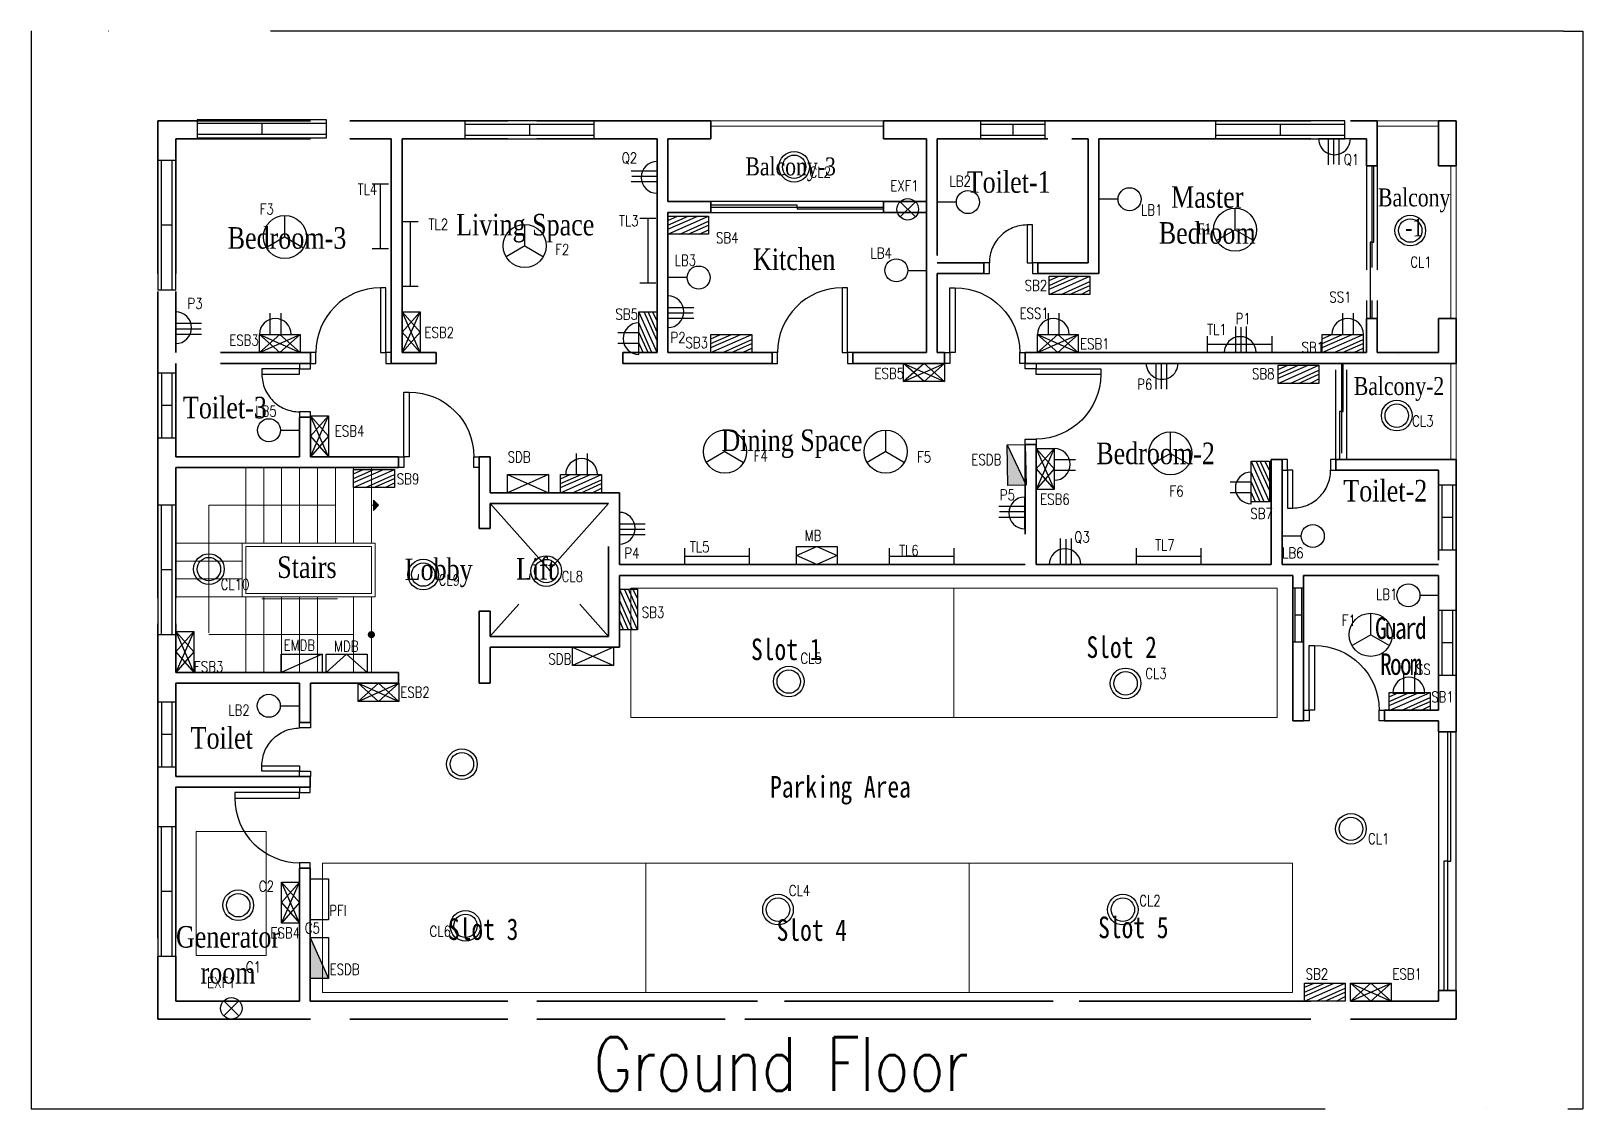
# Model space of a CAD drawing. Header units: inches. Extents: x 4849 to 14405, y -37970 to -930.
# Drawn here: x 5494 to 6358, y -35874 to -35274 of the extents above; entities that cross this region are included whole.
import ezdxf

# ---------------------------------------------------------------- set-up
doc = ezdxf.new("R2010")
doc.units = ezdxf.units.IN
doc.header["$LTSCALE"] = 10
doc.header["$MEASUREMENT"] = 0
doc.linetypes.add('ACAD_ISO04W100', pattern=[30, 24, -3, 0, -3])
doc.linetypes.add('DASHED', pattern=[0.75, 0.5, -0.25])
for name, color, linetype, lineweight in [('Balcony (Mine)', 6, 'Continuous', 13), ('Generator', 74, 'Continuous', 9), ('Parking Slot (Mine)', 5, 'Continuous', 9), ('RAIL (Mine)', 1, 'Continuous', 13), ('Stair (Mine)', 8, 'Continuous', 13), ('Text (Mine)', 5, 'Continuous', 9), ('text for fittings', 74, 'Continuous', 9), ('VOID (Mine)', 8, 'Continuous', 9), ('Wall (Mine)', 7, 'Continuous', 35)]:
    doc.layers.add(name, color=color, linetype=linetype, lineweight=lineweight)
for name, color, linetype in [('Doors (Mine)', 1, 'Continuous'), ('Sliding Door (Mine)', 4, 'Continuous'), ('Switchboard & Socket (Mine)', 4, 'Continuous'), ('Windows (Mine)', 4, 'Continuous')]:
    doc.layers.add(name, color=color, linetype=linetype)
doc.layers.add('Fan (Mine)', color=2, linetype='Continuous', plot=False)
doc.layers.add('Light (Mine)', color=3, linetype='Continuous', plot=False)
doc.layers.add('Site (Mine)', color=7, linetype='ACAD_ISO04W100', lineweight=30, true_color=0x004961)
doc.styles.get("Standard").update_dxf_attribs({"font": 'simplex.shx', "width": 0.8, "height": 3})

# ---------------------------------------------------------------- blocks, each defined once
blk = doc.blocks.new('Window Big')
at = {"layer": 'Windows (Mine)'}
for p, q in [((0, 10), (-72, 10)), ((-72, 10), (-72, 0)), ((0, 0), (0, 10)), ((0, 8), (-72, 8)), ((-72, 2), (0, 2)), ((-72, 0), (0, 0)), ((-36, 8), (-36, 2))]:
    blk.add_line(p, q, dxfattribs=at)
blk = doc.blocks.new('Window Small')
at = {"layer": 'Windows (Mine)', "linetype": 'DASHED', "ltscale": 10}
for p, q in [((36, 0), (0, 0)), ((0, 0), (0, -10)), ((36, -10), (36, 0)), ((36, -2), (0, -2)), ((0, -8), (36, -8)), ((18, -2), (18, -8)), ((0, -10), (36, -10))]:
    blk.add_line(p, q, dxfattribs=at)
blk = doc.blocks.new('Door Single')
at = {"layer": 'Doors (Mine)'}
for points in [[(-6, 6), (-3, 6), (-3, 42), (-6, 42)], [(-45, 0), (-42, 0), (-42, 6), (-45, 6)], [(-3, 0), (0, 0), (0, 6), (-3, 6)]]:
    blk.add_lwpolyline(points, close=True, dxfattribs=at)
blk.add_arc((-6, 6), 36, 90, 180, dxfattribs=at)
blk = doc.blocks.new('Door Single Small')
at = {"layer": 'Doors (Mine)', "linetype": 'DASHED', "ltscale": 10}
for points in [[(-6, 6), (-3, 6), (-3, 27), (-6, 27)], [(-30, 0), (-27, 0), (-27, 6), (-30, 6)], [(-3, 0), (0, 0), (0, 6), (-3, 6)]]:
    blk.add_lwpolyline(points, close=True, dxfattribs=at)
blk.add_arc((-6, 6), 21, 90, 180, dxfattribs=at)
blk = doc.blocks.new('inner_window')
at = {"layer": 'Windows (Mine)', "ltscale": 10}
for p, q in [((15, 1), (-15, 1)), ((-15, 1), (-15, -5)), ((15, 0), (-15, 0)), ((0, 0), (0, -4)), ((15, 1), (15, -5)), ((-15, -4), (15, -4)), ((-15, -5), (15, -5))]:
    blk.add_line(p, q, dxfattribs=at)
blk = doc.blocks.new('Switchboard')
at = {"layer": 'Switchboard & Socket (Mine)', "linetype": 'Continuous'}
for p, q in [((0, -10.09), (22.73, 0)), ((0, -5.05), (11.36, 0)), ((0, -7.26), (16.63, 0)), ((0, -2.38), (5.35, 0)), ((6.62, -10.09), (22.73, -2.84)), ((11.36, -10.09), (22.73, -5.05)), ((17.6, -10.09), (22.73, -7.56))]:
    blk.add_line(p, q, dxfattribs=at)
blk.add_lwpolyline([(0, 0), (22.73, 0), (22.73, -10.09), (0, -10.09)], close=True, dxfattribs=at)
blk = doc.blocks.new('Light Bulb')
at = {"layer": 'Light (Mine)'}
blk.add_line((10.67, 0), (0, 0), dxfattribs=at)
at = {"layer": 'Light (Mine)', "linetype": 'Continuous'}
blk.add_circle((17.07, 0), 6.4, dxfattribs=at)
blk = doc.blocks.new('Ceiling Fan')
at = {"layer": 'Fan (Mine)', "linetype": 'Continuous', "ltscale": 10}
for q in [(0, 12), (-10.39, -6), (10.39, -6)]:
    blk.add_line((0, 0), q, dxfattribs=at)
blk.add_circle((0, 0), 12, dxfattribs=at)
blk.add_circle((0, 0), 12, dxfattribs=at)
blk = doc.blocks.new('Emergency Switchboard')
at = {"layer": 'Switchboard & Socket (Mine)', "ltscale": 10}
for p, q in [((-11.36, -5.05), (11.36, 5.05)), ((-11.36, 5.05), (11.36, -5.05)), ((0, 5.05), (-11.36, -5.05)), ((0, -5.05), (-11.36, 5.05)), ((0, 5.05), (11.36, -5.05)), ((0, -5.05), (11.36, 5.05))]:
    blk.add_line(p, q, dxfattribs=at)
at = {"layer": 'Switchboard & Socket (Mine)', "linetype": 'Continuous'}
blk.add_lwpolyline([(-11.36, 5.05), (11.36, 5.05), (11.36, -5.05), (-11.36, -5.05)], close=True, dxfattribs=at)
blk = doc.blocks.new('Tube Light')
at = {"layer": 'Light (Mine)'}
for p, q in [((0, 4.54), (0, -4.54)), ((36, 0), (0, 0)), ((36, 4.54), (36, -4.54))]:
    blk.add_line(p, q, dxfattribs=at)
blk = doc.blocks.new('Ceiling Light')
at = {"layer": 'Light (Mine)'}
for radius in [8.53, 6.52]:
    blk.add_circle((0, 0), radius, dxfattribs=at)
blk = doc.blocks.new('3-Pin Socket')
at = {"layer": 'Switchboard & Socket (Mine)', "ltscale": 10}
blk.add_line((0, 9.41), (0, -8.28), dxfattribs=at)
at = {"layer": 'Switchboard & Socket (Mine)', "linetype": 'Continuous'}
for p, q in [((0, 3.02), (14.44, 3.02)), ((0, 0), (14.11, 0)), ((0, -2.98), (14.44, -2.98))]:
    blk.add_line(p, q, dxfattribs=at)
blk.add_arc((0, 0.57), 8.85, 270, 90, dxfattribs=at)
blk = doc.blocks.new('2-Pin Socket')
at = {"layer": 'Switchboard & Socket (Mine)', "linetype": 'Continuous'}
for p, q in [((-2.76, 0), (-2.76, 11.8)), ((3.24, 0), (3.24, 11.8))]:
    blk.add_line(p, q, dxfattribs=at)
at = {"layer": 'Switchboard & Socket (Mine)', "ltscale": 10}
blk.add_line((-8.85, 0), (8.85, 0), dxfattribs=at)
at = {"layer": 'Switchboard & Socket (Mine)', "linetype": 'Continuous'}
blk.add_arc((0, 0), 8.85, 0, 180, dxfattribs=at)
blk = doc.blocks.new('Emergency Sub Distribution Board')
at = {"layer": 'Switchboard & Socket (Mine)', "ltscale": 10}
blk.add_hatch(color=256, dxfattribs=at).paths.add_polyline_path([(22.73, -10.09), (22.73, 0), (0, -10.09)])
blk.add_line((0, -10.09), (22.73, 0), dxfattribs=at)
at = {"layer": 'Switchboard & Socket (Mine)', "linetype": 'Continuous'}
blk.add_lwpolyline([(0, 0), (22.73, 0), (22.73, -10.09), (0, -10.09)], close=True, dxfattribs=at)
blk = doc.blocks.new('Sub Distribution Board')
at = {"layer": 'Switchboard & Socket (Mine)', "linetype": 'Continuous'}
for p, q in [((0, 0), (22.73, -10.09)), ((22.73, 0), (0, -10.09))]:
    blk.add_line(p, q, dxfattribs=at)
blk.add_lwpolyline([(0, 0), (22.73, 0), (22.73, -10.09), (0, -10.09)], close=True, dxfattribs=at)
blk = doc.blocks.new('Exhaust Fan')
at = {"layer": 'Fan (Mine)', "linetype": 'Continuous', "ltscale": 10}
for p, q in [((-4.24, 4.24), (4.24, -4.24)), ((-4.24, -4.24), (4.24, 4.24))]:
    blk.add_line(p, q, dxfattribs=at)
blk.add_circle((0, 0), 6, dxfattribs=at)
blk = doc.blocks.new('Emergency Main Distribution Board')
at = {"layer": 'Switchboard & Socket (Mine)', "linetype": 'Continuous'}
for p, q in [((-5.05, -11.36), (-5.05, 11.36)), ((-5.05, 11.36), (5.05, 11.36)), ((5.05, 11.36), (5.05, -11.36)), ((5.05, -11.36), (-5.05, -11.36))]:
    blk.add_line(p, q, dxfattribs=at)
at = {"layer": 'Switchboard & Socket (Mine)', "ltscale": 10}
blk.add_line((5.05, -11.36), (-5.05, 11.36), dxfattribs=at)
blk = doc.blocks.new('Main Distribution Board')
at = {"layer": 'Switchboard & Socket (Mine)', "ltscale": 10}
for p, q in [((5.68, 5.05), (-5.68, -5.05)), ((17.05, -5.05), (5.68, 5.05))]:
    blk.add_line(p, q, dxfattribs=at)
at = {"layer": 'Switchboard & Socket (Mine)', "linetype": 'Continuous'}
blk.add_lwpolyline([(-5.68, 5.05), (17.05, 5.05), (17.05, -5.05), (-5.68, -5.05)], close=True, dxfattribs=at)
blk = doc.blocks.new('Meter Board')
at = {"layer": 'Switchboard & Socket (Mine)', "linetype": 'Continuous'}
for p, q in [((0, -5.05), (11.36, 0)), ((11.36, 0), (22.73, -5.05)), ((11.36, -10.09), (0, -5.05)), ((22.73, -5.05), (11.36, -10.09))]:
    blk.add_line(p, q, dxfattribs=at)
blk.add_lwpolyline([(0, 0), (22.73, 0), (22.73, -10.09), (0, -10.09)], close=True, dxfattribs=at)

msp = doc.modelspace()

# ---------------------------------------------------------------- hatches: boundary and pattern name
at = {"layer": 'Stair (Mine)', "ltscale": 10}
h = msp.add_hatch(color=256, dxfattribs=at)
h.paths.add_polyline_path([(5684.96, -35534.88), (5684.96, -35537.71), (5687.79, -35537.71)])
h.paths.add_polyline_path([(5684.96, -35540.54), (5687.79, -35537.71), (5684.96, -35537.71)])

# ---------------------------------------------------------------- linework, layer by layer
at = {"layer": 'Balcony (Mine)', "ltscale": 10}
for p, q in [((5872.79, -35323.69), (5968.79, -35323.69)), ((5872.79, -35326.69), (5872.79, -35323.69)), ((5968.79, -35326.69), (5872.79, -35326.69)), ((5968.79, -35323.69), (5968.79, -35326.69))]:
    msp.add_line(p, q, dxfattribs=at)
at = {"layer": 'Balcony (Mine)'}
for p, q in [((6277.79, -35323.69), (6243.79, -35323.69)), ((6277.79, -35326.69), (6243.79, -35326.69)), ((6284.79, -35433.69), (6284.79, -35348.69)), ((6287.79, -35433.69), (6287.79, -35348.69)), ((6284.79, -35512.21), (6284.79, -35458.69)), ((6287.79, -35512.21), (6287.79, -35458.69))]:
    msp.add_line(p, q, dxfattribs=at)
at = {"layer": 'Balcony (Mine)', "linetype": 'DASHED', "ltscale": 10}
for p, q in [((6243.79, -35323.69), (6243.79, -35326.69)), ((6277.79, -35323.69), (6277.79, -35326.69)), ((6287.79, -35348.69), (6284.79, -35348.69)), ((6284.79, -35433.69), (6287.79, -35433.69)), ((6284.79, -35458.69), (6287.79, -35458.69)), ((6284.79, -35512.21), (6287.79, -35512.21))]:
    msp.add_line(p, q, dxfattribs=at)
at = {"layer": 'Generator'}
msp.add_lwpolyline([(5586.1, -35719.32), (5625.1, -35719.32), (5625.1, -35788.32), (5586.1, -35788.32)], close=True, dxfattribs=at)
at = {"layer": 'Parking Slot (Mine)', "ltscale": 10}
for points in [[(5828.1, -35655.82), (6008.1, -35655.82), (6008.1, -35583.82), (5828.1, -35583.82)], [(6008.1, -35655.82), (6188.1, -35655.82), (6188.1, -35583.82), (6008.1, -35583.82)], [(5656.6, -35808.82), (5836.6, -35808.82), (5836.6, -35736.82), (5656.6, -35736.82)], [(5836.6, -35808.82), (6016.6, -35808.82), (6016.6, -35736.82), (5836.6, -35736.82)], [(6016.6, -35808.82), (6196.6, -35808.82), (6196.6, -35736.82), (6016.6, -35736.82)]]:
    msp.add_lwpolyline(points, close=True, dxfattribs=at)
at = {"layer": 'RAIL (Mine)'}
for p, q in [((5611.79, -35558.71), (5611.79, -35588.71)), ((5685.79, -35558.71), (5611.79, -35558.71)), ((5613.79, -35560.71), (5613.79, -35586.71)), ((5683.79, -35560.71), (5613.79, -35560.71)), ((5683.79, -35586.71), (5683.79, -35560.71)), ((5685.79, -35588.71), (5685.79, -35558.71)), ((5611.79, -35588.71), (5685.79, -35588.71)), ((5613.79, -35586.71), (5683.79, -35586.71))]:
    msp.add_line(p, q, dxfattribs=at)
at = {"layer": 'Site (Mine)', "ltscale": 10}
for p, q in [((5494.25, -35273.72), (5494.25, -35873.72)), ((6358.29, -35273.72), (6358.29, -35873.72))]:
    msp.add_line(p, q, dxfattribs=at)
at = {"layer": 'Site (Mine)', "linetype": 'DASHED', "ltscale": 10}
for p, q in [((5494.25, -35273.72), (5494.75, -35273.72)), ((6347.54, -35273.72), (6358.29, -35273.72)), ((5494.25, -35873.72), (5494.75, -35873.72)), ((6349.85, -35873.72), (6358.29, -35873.72))]:
    msp.add_line(p, q, dxfattribs=at)
at = {"layer": 'Site (Mine)', "ltscale": 3}
for p, q in [((6347.54, -35273.72), (5494.75, -35273.72)), ((5494.75, -35873.72), (6349.85, -35873.72))]:
    msp.add_line(p, q, dxfattribs=at)
at = {"layer": 'Sliding Door (Mine)', "linetype": 'DASHED', "ltscale": 10}
for p, q in [((6237.79, -35348.69), (6237.79, -35433.69)), ((6237.79, -35348.69), (6243.79, -35348.69)), ((6240.79, -35348.69), (6240.79, -35433.69)), ((6241.79, -35391.19), (6241.79, -35348.69)), ((6243.79, -35348.69), (6243.79, -35433.69)), ((6237.79, -35376.5), (6237.79, -35406.58)), ((6240.79, -35377.61), (6240.79, -35405.26)), ((6243.79, -35376.5), (6243.79, -35406.58)), ((6240.79, -35391.19), (6239.79, -35391.19)), ((6239.79, -35391.19), (6239.79, -35433.69)), ((6240.79, -35391.19), (6241.79, -35391.19)), ((6237.79, -35433.69), (6243.79, -35433.69)), ((6220.79, -35512.21), (6220.79, -35458.69)), ((6220.79, -35458.69), (6226.79, -35458.69)), ((6223.79, -35458.69), (6223.79, -35512.21)), ((6224.79, -35485.45), (6224.79, -35458.69)), ((6226.79, -35512.21), (6226.79, -35458.69)), ((6223.79, -35485.45), (6222.79, -35485.45)), ((6222.79, -35485.45), (6222.79, -35512.21)), ((6223.79, -35485.45), (6224.79, -35485.45)), ((6220.79, -35512.21), (6226.79, -35512.21))]:
    msp.add_line(p, q, dxfattribs=at)
at = {"layer": 'Sliding Door (Mine)', "ltscale": 10}
for p, q in [((5968.79, -35368.69), (5872.79, -35368.69)), ((5872.79, -35368.69), (5872.79, -35374.69)), ((5920.79, -35370.69), (5872.79, -35370.69)), ((5872.79, -35371.69), (5968.79, -35371.69)), ((5920.79, -35371.69), (5920.79, -35370.69)), ((5920.79, -35371.69), (5920.79, -35372.69)), ((5920.79, -35372.69), (5968.79, -35372.69)), ((5968.79, -35374.69), (5968.79, -35368.69)), ((5872.79, -35374.69), (5968.79, -35374.69)), ((6277.79, -35663.72), (6277.79, -35807.72)), ((6287.79, -35663.72), (6277.79, -35663.72)), ((6282.79, -35663.72), (6282.79, -35807.72)), ((6284.79, -35735.72), (6284.79, -35663.72)), ((6287.79, -35807.72), (6287.79, -35663.72)), ((6282.79, -35735.72), (6280.79, -35735.72)), ((6280.79, -35735.72), (6280.79, -35807.72)), ((6282.79, -35735.72), (6284.79, -35735.72)), ((6277.79, -35807.72), (6287.79, -35807.72))]:
    msp.add_line(p, q, dxfattribs=at)
at = {"layer": 'Stair (Mine)'}
for p, q in [((5613.79, -35516.71), (5613.79, -35558.71)), ((5623.79, -35516.71), (5623.79, -35558.71)), ((5633.79, -35516.71), (5633.79, -35558.71)), ((5643.79, -35516.71), (5643.79, -35558.71)), ((5653.79, -35516.71), (5653.79, -35558.71)), ((5663.79, -35516.71), (5663.79, -35558.71)), ((5673.79, -35516.71), (5673.79, -35558.71)), ((5683.79, -35516.71), (5683.79, -35558.71)), ((5611.79, -35558.71), (5574.79, -35558.71)), ((5611.79, -35568.71), (5574.79, -35568.71)), ((5611.79, -35578.71), (5574.79, -35578.71)), ((5611.79, -35588.71), (5574.79, -35588.71)), ((5613.79, -35630.71), (5613.79, -35588.71)), ((5664.79, -35589.71), (5622.79, -35589.71)), ((5623.79, -35630.71), (5623.79, -35588.71)), ((5633.79, -35630.71), (5633.79, -35588.71)), ((5643.79, -35630.71), (5643.79, -35588.71)), ((5653.79, -35630.71), (5653.79, -35588.71)), ((5673.79, -35630.71), (5673.79, -35588.71)), ((5683.79, -35630.71), (5683.79, -35588.71))]:
    msp.add_line(p, q, dxfattribs=at)
at = {"layer": 'Stair (Mine)', "linetype": 'DASHED', "ltscale": 10}
for p, q in [((5593.29, -35558.71), (5593.29, -35537.71)), ((5613.79, -35537.71), (5593.29, -35537.71)), ((5613.79, -35537.71), (5683.79, -35537.71)), ((5683.79, -35537.71), (5687.79, -35537.71)), ((5593.29, -35558.71), (5593.29, -35609.71)), ((5623.79, -35609.71), (5593.29, -35609.71)), ((5623.79, -35609.71), (5683.79, -35609.71))]:
    msp.add_line(p, q, dxfattribs=at)
at = {"layer": 'Stair (Mine)', "ltscale": 10}
for p, q in [((5687.79, -35537.71), (5684.96, -35534.88)), ((5684.96, -35534.88), (5684.96, -35540.54)), ((5687.79, -35537.71), (5684.96, -35540.54))]:
    msp.add_line(p, q, dxfattribs=at)
at = {"layer": 'Stair (Mine)', "const_width": 2}
msp.add_lwpolyline([(5682.74, -35609.71, 1), (5684.74, -35609.71, 1)], format="xyb", close=True, dxfattribs=at)
at = {"layer": 'Switchboard & Socket (Mine)', "linetype": 'Continuous'}
msp.add_lwpolyline([(5649.73, -35768.37), (5649.73, -35745.64), (5659.82, -35745.64), (5659.82, -35768.37)], close=True, dxfattribs=at)
at = {"layer": 'VOID (Mine)', "linetype": 'DASHED', "ltscale": 10}
for p, q in [((5815.8, -35536.71), (5749.78, -35610.71)), ((5749.79, -35536.71), (5815.79, -35610.71))]:
    msp.add_line(p, q, dxfattribs=at)
at = {"layer": 'Wall (Mine)', "linetype": 'DASHED', "ltscale": 10}
for p, q in [((5564.82, -35323.69), (5564.79, -35324.94)), ((5564.79, -35333.69), (5564.79, -35324.94)), ((5584.79, -35323.69), (5564.82, -35323.69)), ((5599.79, -35323.69), (5671.79, -35323.69)), ((5709.79, -35323.69), (5775.79, -35323.69)), ((5780.79, -35323.69), (5800.79, -35323.69)), ((5831.79, -35323.7), (5836.79, -35323.7)), ((5863.79, -35323.69), (5868.79, -35323.69)), ((5969.79, -35323.69), (5982.79, -35323.69)), ((5982.79, -35323.69), (5987.79, -35323.69)), ((5992.79, -35323.69), (6002.79, -35323.69)), ((6017.79, -35323.69), (6022.79, -35323.69)), ((6022.79, -35323.69), (6052.79, -35323.69)), ((6142.79, -35323.69), (6111.79, -35323.69)), ((6156.79, -35323.69), (6228.79, -35323.69)), ((6277.79, -35323.69), (6287.24, -35323.69)), ((6277.79, -35348.69), (6277.79, -35323.69)), ((6287.79, -35323.69), (6287.24, -35323.69)), ((6287.79, -35348.69), (6287.79, -35323.69)), ((5574.79, -35333.69), (5584.79, -35333.69)), ((5599.79, -35333.69), (5671.79, -35333.69)), ((5709.79, -35333.69), (5775.79, -35333.69)), ((5780.79, -35333.69), (5800.79, -35333.69)), ((5848.79, -35333.69), (5868.79, -35333.69)), ((5992.79, -35348.69), (5992.79, -35333.69)), ((5998.79, -35348.69), (5998.79, -35333.69)), ((5998.79, -35333.69), (6082.79, -35333.69)), ((6017.8, -35333.69), (6060.33, -35333.69)), ((6052.79, -35333.69), (6052.88, -35333.69)), ((6142.79, -35333.69), (6111.79, -35333.69)), ((6156.79, -35333.69), (6228.79, -35333.69)), ((5998.79, -35348.69), (5998.79, -35402.69)), ((6237.79, -35348.69), (6243.79, -35348.69)), ((6287.79, -35348.69), (6277.79, -35348.69)), ((5564.79, -35358.69), (5564.79, -35418.69)), ((5574.79, -35358.69), (5574.79, -35418.69)), ((5968.79, -35368.69), (5992.79, -35368.69)), ((5968.79, -35374.69), (5992.79, -35374.69)), ((6002.79, -35402.69), (5998.79, -35402.69)), ((6024.79, -35402.69), (6024.79, -35403.69)), ((6054.79, -35402.69), (6054.79, -35403.69)), ((6002.79, -35408.69), (5998.79, -35408.69)), ((5992.79, -35428.69), (5992.79, -35452.69)), ((5998.79, -35428.69), (5998.79, -35452.69)), ((6237.79, -35433.69), (6238.79, -35433.69)), ((6287.79, -35433.69), (6277.79, -35433.69)), ((6277.79, -35433.69), (6277.79, -35452.69)), ((6287.79, -35458.69), (6287.79, -35433.69)), ((5574.84, -35452.69), (5574.79, -35447.71)), ((5848.78, -35452.69), (5848.79, -35448.69)), ((5564.79, -35452.71), (5564.79, -35481.71)), ((5574.79, -35481.71), (5574.79, -35458.69)), ((5649.79, -35458.69), (5574.79, -35458.69)), ((5649.79, -35452.69), (5574.84, -35452.69)), ((5649.79, -35452.69), (5649.79, -35458.69)), ((5719.79, -35452.69), (5719.79, -35453.69)), ((5823.79, -35452.69), (5823.79, -35453.69)), ((5872.79, -35452.69), (5848.78, -35452.69)), ((5872.79, -35452.69), (5896.79, -35452.69)), ((5872.79, -35458.69), (5896.79, -35458.69)), ((5896.79, -35458.69), (5906.79, -35458.69)), ((5906.79, -35452.69), (5906.79, -35458.69)), ((5956.79, -35452.69), (5951.79, -35452.69)), ((5951.79, -35458.69), (5951.79, -35452.69)), ((5956.79, -35452.69), (5992.79, -35452.69)), ((5956.79, -35458.69), (5992.79, -35458.69)), ((6002.79, -35458.69), (5992.79, -35458.69)), ((6002.79, -35452.69), (5998.79, -35452.69)), ((6002.79, -35452.7), (6002.79, -35458.69)), ((6047.79, -35452.69), (6047.79, -35453.69)), ((6277.79, -35458.69), (6287.79, -35458.69)), ((5564.79, -35486.71), (5564.79, -35481.71)), ((5574.79, -35481.71), (5574.79, -35506.71)), ((5643.79, -35488.69), (5649.79, -35488.69)), ((5643.79, -35488.69), (5643.79, -35510.71)), ((5649.79, -35488.69), (5649.79, -35510.66)), ((5564.79, -35506.71), (5564.79, -35516.71)), ((5574.79, -35506.71), (5574.79, -35510.53)), ((5574.79, -35510.71), (5574.79, -35510.53)), ((5584.79, -35510.71), (5574.79, -35510.71)), ((5649.79, -35510.66), (5653.79, -35510.71)), ((5694.79, -35510.71), (5698.79, -35510.71)), ((5698.79, -35510.71), (5698.79, -35516.71)), ((5743.79, -35510.71), (5749.79, -35510.71)), ((6047.79, -35503.82), (6053.79, -35503.82)), ((6047.79, -35503.82), (6047.79, -35570.71)), ((5574.79, -35516.71), (5574.79, -35528.71)), ((5584.79, -35516.71), (5574.79, -35516.71)), ((5698.79, -35516.71), (5694.79, -35516.71)), ((5743.79, -35516.71), (5743.79, -35536.71)), ((5749.79, -35516.71), (5749.79, -35530.71)), ((6184.79, -35512.21), (6185.79, -35512.21)), ((6220.79, -35518.21), (6220.79, -35517.21)), ((6277.79, -35518.21), (6277.79, -35570.71)), ((6287.79, -35542.21), (6287.79, -35512.21)), ((5564.79, -35528.71), (5564.79, -35612.71)), ((5574.79, -35528.71), (5574.79, -35612.71)), ((5795.79, -35530.71), (5821.79, -35530.71)), ((5795.79, -35536.71), (5815.79, -35536.71)), ((5815.79, -35610.71), (5815.8, -35536.71)), ((5821.79, -35530.71), (5821.79, -35570.71)), ((6287.79, -35566.21), (6287.79, -35542.21)), ((5564.79, -35552.68), (5564.79, -35589.48)), ((5574.79, -35552.68), (5574.79, -35589.48)), ((5821.79, -35616.71), (5821.79, -35576.71)), ((6287.79, -35581.21), (6287.79, -35595.18)), ((5574.79, -35612.71), (5574.79, -35630.71)), ((5743.79, -35620.72), (5743.79, -35610.7)), ((5795.79, -35610.71), (5815.79, -35610.71)), ((5749.79, -35620.72), (5749.79, -35616.71)), ((5795.79, -35616.71), (5821.79, -35616.71)), ((5564.79, -35630.71), (5564.79, -35640.71)), ((5584.79, -35630.71), (5574.79, -35630.71)), ((5694.79, -35630.71), (5698.79, -35630.71)), ((5698.79, -35630.71), (5698.79, -35636.7)), ((5574.79, -35640.71), (5574.79, -35636.71)), ((5584.79, -35636.71), (5574.79, -35636.71)), ((5574.79, -35640.71), (5574.79, -35688.64)), ((5643.79, -35658.64), (5643.79, -35636.71)), ((5649.79, -35658.64), (5649.79, -35636.71)), ((5649.79, -35636.71), (5653.79, -35636.71)), ((5698.79, -35636.7), (5694.79, -35636.68)), ((5743.79, -35636.71), (5749.79, -35636.71)), ((6287.79, -35634.18), (6287.79, -35635.21)), ((5643.79, -35658.64), (5649.79, -35658.64)), ((5564.79, -35660.7), (5564.79, -35694.71)), ((5574.79, -35694.64), (5574.79, -35699.71)), ((5564.79, -35728.72), (5564.79, -35788.72)), ((5574.79, -35728.72), (5574.79, -35788.72)), ((5564.79, -35813.72), (5564.79, -35822.67)), ((5574.79, -35813.72), (5584.79, -35813.72)), ((5599.79, -35813.72), (5643.73, -35813.72)), ((5649.73, -35813.72), (5671.79, -35813.72)), ((5700.79, -35813.72), (5709.79, -35813.72)), ((5709.79, -35813.72), (5775.79, -35813.72)), ((5780.79, -35813.72), (5800.79, -35813.72)), ((5800.79, -35813.72), (5842.79, -35813.72)), ((5848.79, -35813.72), (5913.79, -35813.72)), ((5969.79, -35813.78), (5969.79, -35813.72)), ((5969.79, -35813.72), (5992.79, -35813.72)), ((5998.79, -35813.72), (6002.79, -35813.72)), ((6002.79, -35813.72), (6082.79, -35813.72)), ((6020.94, -35813.72), (6063.32, -35813.72)), ((6112.79, -35813.72), (6141.79, -35813.72)), ((6156.79, -35813.72), (6228.79, -35813.72)), ((5564.79, -35823.72), (5564.79, -35822.67)), ((5584.79, -35823.72), (5564.79, -35823.72)), ((5599.79, -35823.72), (5671.79, -35823.72)), ((5709.79, -35823.72), (5775.79, -35823.72)), ((5780.79, -35823.72), (5800.79, -35823.72)), ((5830.79, -35823.72), (5891.74, -35823.72)), ((5898.79, -35823.72), (5891.74, -35823.72)), ((5969.79, -35823.72), (5982.79, -35823.72)), ((5982.79, -35823.72), (5987.79, -35823.72)), ((5992.79, -35823.72), (6002.79, -35823.72)), ((6017.79, -35823.72), (6052.79, -35823.72)), ((6112.79, -35823.72), (6141.79, -35823.72)), ((6156.79, -35823.72), (6228.79, -35823.72)), ((6277.79, -35823.72), (6287.79, -35823.72))]:
    msp.add_line(p, q, dxfattribs=at)
at = {"layer": 'Wall (Mine)'}
for p, q in [((5599.79, -35323.69), (5584.79, -35323.69)), ((5709.79, -35323.69), (5671.79, -35323.69)), ((5780.79, -35323.69), (5775.79, -35323.69)), ((5800.79, -35323.69), (5831.79, -35323.7)), ((5836.79, -35323.7), (5863.79, -35323.69)), ((5868.79, -35323.69), (5868.79, -35323.69)), ((5992.79, -35323.69), (5987.79, -35323.69)), ((6017.79, -35323.69), (6002.79, -35323.69)), ((6111.79, -35323.69), (6052.79, -35323.69)), ((6142.79, -35323.69), (6156.79, -35323.69)), ((6243.79, -35323.69), (6228.79, -35323.69)), ((6243.79, -35323.69), (6243.79, -35348.69)), ((5564.79, -35333.69), (5564.79, -35358.69)), ((5574.79, -35358.69), (5574.79, -35333.69)), ((5599.79, -35333.69), (5584.79, -35333.69)), ((5694.79, -35333.69), (5671.79, -35333.69)), ((5694.79, -35458.69), (5694.79, -35333.69)), ((5700.79, -35452.69), (5700.79, -35333.69)), ((5709.79, -35333.69), (5700.79, -35333.69)), ((5780.79, -35333.69), (5775.79, -35333.69)), ((5842.79, -35333.69), (5800.79, -35333.69)), ((5842.79, -35452.69), (5842.79, -35333.69)), ((5848.79, -35368.69), (5848.79, -35333.69)), ((6082.79, -35402.69), (6082.79, -35333.69)), ((6088.79, -35408.69), (6088.79, -35333.69)), ((6111.79, -35333.69), (6088.79, -35333.69)), ((6142.79, -35333.69), (6156.79, -35333.69)), ((6237.79, -35333.69), (6228.79, -35333.69)), ((6237.79, -35333.69), (6237.79, -35348.69)), ((5992.79, -35348.69), (5992.79, -35428.69)), ((5872.79, -35368.69), (5848.79, -35368.69)), ((5872.79, -35374.69), (5848.79, -35374.69)), ((5848.79, -35448.69), (5848.79, -35374.69)), ((6002.79, -35402.69), (6024.79, -35402.69)), ((6024.79, -35408.69), (6024.79, -35403.69)), ((6054.79, -35402.69), (6082.79, -35402.69)), ((6054.79, -35408.69), (6054.79, -35403.69)), ((5998.79, -35408.69), (5998.79, -35428.69)), ((6002.79, -35408.69), (6024.79, -35408.69)), ((6054.79, -35408.69), (6088.79, -35408.69)), ((6088.79, -35408.69), (6088.79, -35408.69)), ((5564.79, -35418.69), (5564.79, -35452.71)), ((5574.79, -35447.71), (5574.79, -35418.69)), ((6237.79, -35433.69), (6237.79, -35452.69)), ((6238.79, -35433.69), (6243.79, -35433.69)), ((6243.79, -35433.69), (6243.79, -35452.69)), ((5719.79, -35458.69), (5694.79, -35458.69)), ((5719.79, -35452.69), (5700.79, -35452.69)), ((5719.79, -35458.69), (5719.79, -35453.69)), ((5842.79, -35452.69), (5823.79, -35452.69)), ((5823.79, -35458.69), (5823.79, -35453.69)), ((5872.79, -35458.69), (5823.79, -35458.69)), ((5896.79, -35452.69), (5906.79, -35452.69)), ((5956.79, -35458.69), (5951.79, -35458.69)), ((6237.79, -35452.69), (6047.79, -35452.69)), ((6047.79, -35453.69), (6047.79, -35458.69)), ((6277.79, -35458.69), (6047.79, -35458.69)), ((6277.79, -35452.69), (6243.79, -35452.69)), ((6255.79, -35453.69), (6255.79, -35453.69)), ((5564.79, -35486.71), (5564.79, -35506.71)), ((5643.79, -35510.71), (5584.79, -35510.71)), ((5694.79, -35510.71), (5653.79, -35510.71)), ((5743.79, -35510.71), (5743.79, -35516.71)), ((5749.79, -35510.71), (5749.79, -35516.71)), ((6053.79, -35503.82), (6053.79, -35570.71)), ((5564.79, -35528.71), (5564.79, -35516.71)), ((5694.79, -35516.71), (5584.79, -35516.71)), ((6184.79, -35570.71), (6184.79, -35512.21)), ((6185.79, -35512.21), (6190.79, -35512.21)), ((6190.79, -35570.71), (6190.79, -35512.21)), ((6220.79, -35517.21), (6220.79, -35512.21)), ((6220.79, -35512.21), (6287.79, -35512.21)), ((6220.79, -35518.21), (6277.79, -35518.21)), ((5743.79, -35550.71), (5743.79, -35536.71)), ((5749.79, -35530.71), (5795.79, -35530.71)), ((5749.79, -35536.71), (5795.79, -35536.71)), ((5749.79, -35550.71), (5749.79, -35536.71)), ((5743.79, -35550.71), (5749.79, -35550.71)), ((5821.79, -35570.71), (6047.79, -35570.71)), ((6053.79, -35570.71), (6184.79, -35570.71)), ((6190.79, -35570.71), (6277.79, -35570.71)), ((6287.79, -35581.21), (6287.79, -35566.21)), ((6287.79, -35581.21), (6287.79, -35566.21)), ((5821.79, -35576.71), (6047.79, -35576.71)), ((6184.79, -35576.71), (6053.79, -35576.71)), ((6190.79, -35576.71), (6196.79, -35576.71)), ((6202.79, -35576.71), (6223.79, -35576.71)), ((6229.79, -35576.71), (6277.79, -35576.71)), ((5749.79, -35596.71), (5743.79, -35596.71)), ((5743.79, -35596.71), (5743.79, -35610.7)), ((5749.79, -35596.71), (5749.79, -35610.7)), ((5564.79, -35630.71), (5564.79, -35612.71)), ((5749.79, -35610.71), (5795.79, -35610.71)), ((5743.79, -35636.71), (5743.79, -35620.72)), ((5749.79, -35616.71), (5795.79, -35616.71)), ((5749.79, -35636.71), (5749.79, -35620.72)), ((5694.79, -35630.71), (5584.79, -35630.71)), ((5564.79, -35660.7), (5564.79, -35640.71)), ((5643.79, -35636.71), (5584.79, -35636.71)), ((5694.79, -35636.71), (5653.79, -35636.71)), ((5564.79, -35728.72), (5564.79, -35694.71)), ((5574.79, -35699.71), (5574.79, -35728.72)), ((5564.79, -35813.72), (5564.79, -35788.72)), ((5574.79, -35788.72), (5574.79, -35813.72)), ((5599.79, -35813.72), (5584.79, -35813.72)), ((5694.79, -35813.72), (5671.79, -35813.72)), ((5780.79, -35813.72), (5775.79, -35813.72)), ((6112.79, -35813.72), (6088.79, -35813.72)), ((6141.79, -35813.72), (6156.79, -35813.72)), ((6237.79, -35813.72), (6228.79, -35813.72)), ((5599.79, -35823.72), (5584.79, -35823.72)), ((5709.79, -35823.72), (5671.79, -35823.72)), ((5780.79, -35823.72), (5775.79, -35823.72)), ((5800.79, -35823.72), (5830.79, -35823.72)), ((5898.79, -35823.72), (5913.79, -35823.72)), ((5992.79, -35823.72), (5987.79, -35823.72)), ((6017.79, -35823.72), (6002.79, -35823.72)), ((6112.79, -35823.72), (6052.79, -35823.72)), ((6141.79, -35823.72), (6156.79, -35823.72)), ((6243.79, -35823.72), (6228.79, -35823.72))]:
    msp.add_line(p, q, dxfattribs=at)
at = {"layer": 'Wall (Mine)', "ltscale": 10}
for p, q in [((5868.79, -35323.69), (5872.79, -35323.69)), ((5872.79, -35333.69), (5872.79, -35323.69)), ((5968.79, -35333.69), (5968.79, -35323.69)), ((5968.79, -35323.69), (5969.79, -35323.69)), ((5848.79, -35333.69), (5872.79, -35333.69)), ((5968.79, -35333.69), (5992.79, -35333.69)), ((5872.79, -35368.69), (5872.79, -35374.69)), ((5968.79, -35368.69), (5968.79, -35374.69)), ((6047.79, -35576.71), (6053.79, -35576.71)), ((6190.79, -35576.71), (6184.79, -35576.71)), ((6196.79, -35657.71), (6196.79, -35576.71)), ((6202.79, -35657.71), (6202.79, -35576.71)), ((6229.79, -35576.71), (6223.79, -35576.71)), ((6277.79, -35576.71), (6277.79, -35651.72)), ((6287.79, -35595.18), (6287.79, -35635.21)), ((6287.79, -35635.21), (6287.79, -35663.72)), ((6202.79, -35657.71), (6196.79, -35657.71)), ((6247.79, -35651.7), (6277.79, -35651.72)), ((6247.79, -35657.7), (6247.8, -35651.7)), ((6277.79, -35657.72), (6247.79, -35657.7)), ((6277.79, -35663.72), (6277.79, -35657.72)), ((6287.79, -35663.72), (6277.79, -35663.72)), ((5649.73, -35688.64), (5574.79, -35688.64)), ((5649.73, -35694.64), (5649.73, -35688.64)), ((5574.73, -35694.64), (5643.73, -35694.64)), ((5643.73, -35694.64), (5649.73, -35694.64)), ((5643.73, -35745.64), (5643.73, -35739.64)), ((5643.73, -35739.64), (5649.73, -35739.64)), ((5649.73, -35739.64), (5649.73, -35745.64)), ((5643.73, -35745.64), (5643.73, -35813.72)), ((5649.73, -35745.64), (5649.73, -35813.72)), ((5694.79, -35813.72), (5700.79, -35813.72)), ((5842.79, -35813.72), (5848.79, -35813.72)), ((5913.79, -35813.72), (5969.79, -35813.72)), ((5992.79, -35813.72), (5998.79, -35813.72)), ((6088.79, -35813.72), (6082.79, -35813.72)), ((6237.79, -35813.72), (6277.79, -35813.72)), ((6277.79, -35813.72), (6277.79, -35807.72)), ((6277.79, -35807.72), (6287.79, -35807.72)), ((6287.79, -35807.72), (6287.79, -35807.72)), ((6287.79, -35807.72), (6287.79, -35823.72)), ((5913.79, -35823.72), (5969.79, -35823.72)), ((6243.79, -35823.72), (6277.79, -35823.72))]:
    msp.add_line(p, q, dxfattribs=at)
at = {"layer": 'Windows (Mine)', "linetype": 'DASHED', "ltscale": 10}
msp.add_line((5574.79, -35683.21), (5574.79, -35683.71), dxfattribs=at)
msp.add_line((5574.79, -35683.21), (5574.79, -35683.71), dxfattribs=at)

# ---------------------------------------------------------------- block references
at = {"layer": 'Doors (Mine)', "linetype": 'DASHED'}
msp.add_blockref('Door Single Small', (6054.79, -35408.68), dxfattribs=at)
at = {"layer": 'Doors (Mine)'}
for p in [(5694.79, -35458.69), (5951.79, -35458.69)]:
    msp.add_blockref('Door Single', p, dxfattribs=at)
at = {"layer": 'Doors (Mine)', "xscale": -1}
for p in [(6002.79, -35458.7), (5698.79, -35516.71), (6202.79, -35657.71)]:
    msp.add_blockref('Door Single', p, dxfattribs=at)
at = {"layer": 'Doors (Mine)', "linetype": 'DASHED'}
for p, rotation in [((5649.79, -35458.69), 90), ((6190.79, -35512.21), 180)]:
    msp.add_blockref('Door Single Small', p, dxfattribs=dict(at, rotation=rotation))
at = {"layer": 'Doors (Mine)', "xscale": -1, "rotation": 270}
msp.add_blockref('Door Single', (6047.79, -35458.82), dxfattribs=at)
at = {"layer": 'Doors (Mine)', "linetype": 'DASHED', "xscale": -1, "rotation": 90}
msp.add_blockref('Door Single Small', (5649.79, -35688.64), dxfattribs=at)
at = {"layer": 'Doors (Mine)', "rotation": 90}
msp.add_blockref('Door Single', (5649.73, -35694.64), dxfattribs=at)
at = {"layer": 'Fan (Mine)', "linetype": 'Continuous'}
for p in [(5982.36, -35372.94), (5605.79, -35817.72)]:
    msp.add_blockref('Exhaust Fan', p, dxfattribs=at)
at = {"layer": 'Fan (Mine)', "linetype": 'ByBlock'}
for p in [(6164.6, -35384.32), (5635.6, -35388.32), (5769.1, -35393.32), (5880.6, -35507.82), (5970.1, -35507.82), (6128.6, -35508.82), (6240.1, -35609.82)]:
    msp.add_blockref('Ceiling Fan', p, dxfattribs=at)
at = {"layer": 'Light (Mine)'}
for name, p in [('Ceiling Light', (5919.13, -35349.29)), ('Light Bulb', (5998.79, -35368.92)), ('Light Bulb', (6088.79, -35367.32)), ('Ceiling Light', (6262.13, -35384.79)), ('Light Bulb', (5848.88, -35410.92)), ('Ceiling Light', (6254.63, -35487.79)), ('Light Bulb', (6190.79, -35554.82)), ('Ceiling Light', (5593.29, -35573.21)), ('Ceiling Light', (5712.63, -35576.29)), ('Ceiling Light', (5781.1, -35574.32)), ('Ceiling Light', (5916.13, -35635.82)), ('Ceiling Light', (6103.63, -35636.82)), ('Ceiling Light', (5734.13, -35681.82)), ('Ceiling Light', (6229.13, -35717.79)), ('Ceiling Light', (5609.63, -35760.32)), ('Ceiling Light', (5910.13, -35762.77)), ('Ceiling Light', (6102.13, -35762.77)), ('Ceiling Light', (5736.13, -35771.79))]:
    msp.add_blockref(name, p, dxfattribs=at)
at = {"layer": 'Light (Mine)', "linetype": 'Continuous', "rotation": 90}
for p in [(5688.65, -35394.82), (5705.33, -35415.82), (5837.65, -35413.82)]:
    msp.add_blockref('Tube Light', p, dxfattribs=at)
at = {"layer": 'Light (Mine)', "rotation": 180}
for p in [(5993.08, -35406.92), (5643.79, -35495.92), (6278.18, -35587.82), (5643.68, -35649.32)]:
    msp.add_blockref('Light Bulb', p, dxfattribs=at)
at = {"layer": 'Light (Mine)', "linetype": 'Continuous'}
for p in [(6149.1, -35448.15), (5858.1, -35566.17), (5972.1, -35566.17), (6109.6, -35566.17)]:
    msp.add_blockref('Tube Light', p, dxfattribs=at)
at = {"layer": 'Parking Slot (Mine)', "rotation": 90}
msp.add_blockref('Emergency Main Distribution Board', (5644.95, -35625.66), dxfattribs=at)
at = {"layer": 'Parking Slot (Mine)'}
msp.add_blockref('Main Distribution Board', (5664.29, -35625.66), dxfattribs=at)
at = {"layer": 'Switchboard & Socket (Mine)'}
for name, p, rotation in [('3-Pin Socket', (6219.38, -35333.69), 269.9995383056424), ('3-Pin Socket', (5842.79, -35354.61), 180), ('Emergency Switchboard', (5705.84, -35441.33), 90), ('2-Pin Socket', (6227.3, -35442.6), 0.0005117693492235328), ('2-Pin Socket', (5832.7, -35444.91), 90), ('3-Pin Socket', (6168.02, -35452.69), 90), ('3-Pin Socket', (6123.39, -35458.69), 270), ('Emergency Switchboard', (5654.84, -35499.3), 90), ('Emergency Sub Distribution Board', (6047.79, -35503.82), 271.1983259551786), ('Emergency Switchboard', (6058.84, -35517.46), 270), ('2-Pin Socket', (6063.89, -35514.94), 270), ('2-Pin Socket', (6173.6, -35528.04), 90), ('3-Pin Socket', (6047.54, -35541.41), 180), ('3-Pin Socket', (6070.52, -35570.71), 90), ('Emergency Switchboard', (5579.84, -35619.34), 270), ('Emergency Switchboard', (5638.68, -35758.88), 90), ('Emergency Sub Distribution Board', (5659.82, -35778.32), 270)]:
    msp.add_blockref(name, p, dxfattribs=dict(at, rotation=rotation))
at = {"layer": 'Switchboard & Socket (Mine)', "linetype": 'Continuous'}
for name, p in [('Switchboard', (5848.79, -35376.73)), ('Switchboard', (6061.1, -35410.23)), ('Switchboard', (5872.79, -35442.6)), ('Switchboard', (6213.1, -35442.6)), ('Switchboard', (6188.6, -35459.73)), ('Switchboard', (5673.79, -35517.73)), ('Sub Distribution Board', (5759.6, -35520.61)), ('Switchboard', (5789.1, -35520.61)), ('Meter Board', (5920.38, -35560.61)), ('Sub Distribution Board', (5795.79, -35616.71)), ('Switchboard', (6250.43, -35641.86))]:
    msp.add_blockref(name, p, dxfattribs=at)
at = {"layer": 'Switchboard & Socket (Mine)'}
for name, p in [('3-Pin Socket', (5848.82, -35430.54)), ('3-Pin Socket', (5574.79, -35439.42)), ('2-Pin Socket', (5630.23, -35442.6)), ('2-Pin Socket', (6063.45, -35442.6)), ('Emergency Switchboard', (5632.74, -35447.65)), ('Emergency Switchboard', (6065.97, -35447.65)), ('Emergency Switchboard', (5991.43, -35463.74)), ('2-Pin Socket', (5800.76, -35520.59)), ('3-Pin Socket', (5821.79, -35551.04)), ('2-Pin Socket', (6261.36, -35642.22)), ('Emergency Switchboard', (5687.74, -35641.78)), ('Emergency Switchboard', (6240.16, -35808.67))]:
    msp.add_blockref(name, p, dxfattribs=at)
at = {"layer": 'Switchboard & Socket (Mine)', "linetype": 'Continuous'}
for p, rotation in [((5832.7, -35452.69), 90), ((6173.6, -35535.82), 90), ((5821.79, -35607.05), 90), ((6203.22, -35803.63), 359.9998937860561)]:
    msp.add_blockref('Switchboard', p, dxfattribs=dict(at, rotation=rotation))
at = {"layer": 'Windows (Mine)', "color": 4}
for p in [(5658.79, -35333.21), (5807.79, -35333.69), (6225.79, -35333.69)]:
    msp.add_blockref('Window Big', p, dxfattribs=at)
at = {"layer": 'Windows (Mine)', "linetype": 'DASHED'}
msp.add_blockref('Window Small', (6022.79, -35323.69), dxfattribs=at)
at = {"layer": 'Windows (Mine)', "color": 4, "rotation": 270}
for p in [(5564.79, -35417.69), (5564.79, -35609.71), (5564.79, -35788.72)]:
    msp.add_blockref('Window Big', p, dxfattribs=at)
at = {"layer": 'Windows (Mine)', "linetype": 'DASHED', "rotation": 270}
for p in [(5574.8, -35464.24), (6287.79, -35526.46), (6287.79, -35596.3), (5574.84, -35647.22)]:
    msp.add_blockref('Window Small', p, dxfattribs=at)
at = {"layer": 'Windows (Mine)', "rotation": 270}
msp.add_blockref('inner_window', (6201.79, -35598.82), dxfattribs=at)

# ---------------------------------------------------------------- texts
at = {"layer": 'Parking Slot (Mine)', "color": 5, "ltscale": 10, "insert": (5911.85, -35848.72), "char_height": 30, "width": 404.115, "attachment_point": 5}
msp.add_mtext('Ground Floor ', dxfattribs=at)
at = {"layer": 'Text (Mine)', "ltscale": 10}
for s, insert, char_height, width, attachment_point in [('{\\fTimes New Roman|b0|i0|c0|p18;Balcony-3}', (5917.16, -35344.06), 10, 73.3065, 2), ('{\\fTimes New Roman|b0|i0|c0|p18;Toilet-1}', (6038.56, -35351.74), 12, 73.3065, 2), ('{\\fTimes New Roman|b0|i0|c0|p18;Master Bedroom}', (6149.11, -35360.1), 12, 73.3065, 2), ('{\\fTimes New Roman|b0|i0|c0|p18;Balcony\\P-1}', (6264.33, -35361.35), 10, 73.3065, 2), ('{\\fTimes New Roman|b0|i0|c0|p18;Bedroom-3}', (5636.76, -35382.88), 12, 73.3065, 2), ('{\\fTimes New Roman|b0|i0|c0|p18;Living Space}', (5769.4, -35375.49), 12, 73.3065, 2), ('{\\fTimes New Roman|b0|i0|c0|p18;Kitchen}', (5919.16, -35394.73), 12, 73.3065, 2), ('{\\fTimes New Roman|b0|i0|c0|p18;Balcony-2}', (6255.88, -35466.32), 10, 73.3065, 2), ('{\\fTimes New Roman|b0|i0|c0|p18;Toilet-3}', (5602.19, -35477.29), 12, 61.0293, 2), ('{\\fTimes New Roman|b0|i0|c0|p18;Dining Space}', (5917.89, -35495.49), 12, 92.3413, 2), ('{\\fTimes New Roman|b0|i0|c0|p18;Bedroom-2}', (6120.33, -35502.82), 12, 73.3065, 2), ('{\\fTimes New Roman|b0|i0|c0|p18;Toilet-2}', (6248.24, -35523.6), 12, 73.3065, 2), ('{\\fTimes New Roman|b0|i0|c0|p18;Stairs}', (5647.83, -35566.12), 12, 36.6532, 2), ('{\\fTimes New Roman|b0|i0|c0|p18;Lobby}', (5721.18, -35567.37), 12, 36.6532, 2), ('{\\fTimes New Roman|b0|i0|c0|p18;Lift}', (5775.22, -35567.06), 12, 34.3971, 2), ('{\\fSimSun|b1|i0|c0|p2;\\T0.85;Guard Room}', (6256.42, -35600.1), 12, 41.9879, 2), ('{\\fSimSun|b1|i0|c0|p2;Slot 1}', (5914.7, -35611.88), 12, 115.5, 2), ('{\\fSimSun|b1|i0|c0|p2;Slot 2}', (6101.46, -35610.65), 12, 115.5, 2), ('{\\fTimes New Roman|b0|i0|c0|p18;Toilet}', (5600.43, -35661.2), 12, 61.0293, 2), ('{\\fSimSun|b1|i0|c0|p2;Parking Area}', (5905.72, -35688.37), 12, 115.5, 1), ('{\\fSimSun|b1|i0|c0|p2;Slot 4}', (5928.97, -35768.15), 12, 115.5, 2), ('{\\fSimSun|b1|i0|c0|p2;Slot 5}', (6107.96, -35766.65), 12, 115.5, 2), ('{\\fTimes New Roman|b0|i0|c0|p18;Generator\\Proom}', (5603.93, -35771.91), 12, 61.0293, 2)]:
    msp.add_mtext(s, dxfattribs=dict(at, insert=insert, char_height=char_height, width=width, attachment_point=attachment_point))
at = {"layer": 'Text (Mine)', "color": 5, "ltscale": 10, "insert": (5745.97, -35767.65), "char_height": 12, "width": 115.5, "attachment_point": 2}
msp.add_mtext('{\\fSimSun|b1|i0|c0|p2;Slot 3}', dxfattribs=at)
at = {"layer": 'text for fittings', "char_height": 6, "attachment_point": 1}
for s, insert in [('Q2', (5823.1, -35341.32)), ('Q1', (6225.1, -35342.2)), ('EXF1', (5972.6, -35356.82)), ('SS1', (6217.1, -35418.82)), ('ESS1', (6044.6, -35427.82)), ('Q3', (6075.1, -35552.32)), ('EXF1', (5592.29, -35800.39))]:
    msp.add_mtext(s, dxfattribs=dict(at, insert=insert))
at = {"layer": 'text for fittings', "ltscale": 10, "char_height": 6, "attachment_point": 1}
for s, insert, width in [('CL2', (5927.66, -35349.29), 17.9438), ('TL4', (5676.1, -35358.82), 12.5413), ('LB1', (6112.26, -35370.32), 5.3415), ('CL1', (6262.13, -35399.32), 16.472), ('SB2', (6047.45, -35412.34), 0.1552), ('P3', (5581.36, -35422.32), 1), ('SB5', (5819.6, -35428.32), 3), ('ESB2', (5713.31, -35438.5), 1.2967), ('P2', (5850.24, -35441.32), 1.3932), ('TL1', (6149.1, -35436.82), 0.5001), ('ESB1', (6078.3, -35444.82), 2.8016), ('ESB5', (5963.83, -35461.32), 19.9471), ('SB8', (6174.01, -35461.52), 0.3126), ('ESB4', (5663.38, -35493.32), 0.2282), ('CL3', (6263.16, -35487.79), 10.9438), ('SDB', (5759.6, -35507.82), 0.000045), ('ESDB', (6017.79, -35509.32), 21.3119), ('F6', (6128.1, -35526.82), 0.4998), ('ESB6', (6056.06, -35531.29), 16.5408), ('MB', (5924.99, -35551.54), 21.3119), ('LB6', (6190.79, -35561.22), 17.0724), ('CL10', (5599.82, -35578.71), 11.9768), ('CL9', (5721.16, -35576.29), 14.4438), ('CL8', (5789.63, -35574.32), 16.9718), ('CL5', (5922.6, -35619.82), 14.4438), ('ESB3', (5584.88, -35624.57), 20), ('CL3', (6114.61, -35628.31), 10.9438), ('CL1', (6238.61, -35720.31), 16.472), ('CL4', (5916.13, -35749.13), 16.9718), ('CL2', (6111.3, -35754.75), 17.9438), ('CL6', (5716.11, -35771.81), 11.9768)]:
    msp.add_mtext(s, dxfattribs=dict(at, insert=insert, width=width))
for s, insert in [('LB2', (6005.6, -35354.32)), ('F3', (5621.6, -35369.82)), ('TL2', (5715.6, -35378.32)), ('TL3', (5821.6, -35376.32)), ('{\\fTimes New Roman|b0|i0|c0|p18;F1}', (6143.6, -35380.82)), ('SB4', (5875.6, -35385.82)), ('F2', (5786.1, -35392.32)), ('LB3', (5852.6, -35398.32)), ('LB4', (5961.6, -35394.32)), ('P1', (6164.9, -35430.82)), ('ESB3', (5604.6, -35442.82)), ('SB3', (5858.6, -35444.16)), ('SB1', (6201.6, -35446.82)), ('P6', (6110.11, -35467.32)), ('LB5', (5619.1, -35482.32)), ('F4', (5896.6, -35507.32)), ('F5', (5987.6, -35507.82)), ('SB9', (5697.88, -35520.03)), ('P5', (6033.6, -35528.93)), ('P4', (5824.6, -35561.32)), ('TL5', (5861.1, -35557.82)), ('TL6', (5977.6, -35559.82)), ('TL7', (6120.1, -35556.82))]:
    msp.add_mtext(s, dxfattribs=dict(at, insert=insert))
at = {"layer": 'text for fittings', "char_height": 6, "width": 0.5, "attachment_point": 1}
for s, insert in [('SB7', (6173.1, -35539.32)), ('LB1', (6243.05, -35584.24)), ('SB3', (5834.29, -35594.28)), ('F1', (6224.05, -35598.74)), ('EMDB', (5634.92, -35612.54)), ('MDB', (5663.02, -35613.17)), ('SDB', (5782.29, -35620.28)), ('SS', (6265.29, -35625.95)), ('ESB2', (5699.79, -35638.78)), ('SB1', (6273.85, -35641.38)), ('LB2', (5604.05, -35648.74)), ('C2', (5621.05, -35746.74)), ('PFI', (5660.26, -35760.29)), ('C5', (5646.67, -35770.06)), ('ESB4', (5627.55, -35772.74)), ('C1', (5613.85, -35791.71)), ('ESDB', (5660.51, -35793.01)), ('SB2', (6203.91, -35795.59)), ('ESB1', (6252.21, -35795.59))]:
    msp.add_mtext(s, dxfattribs=dict(at, insert=insert))

doc.saveas('drawing.dxf')
